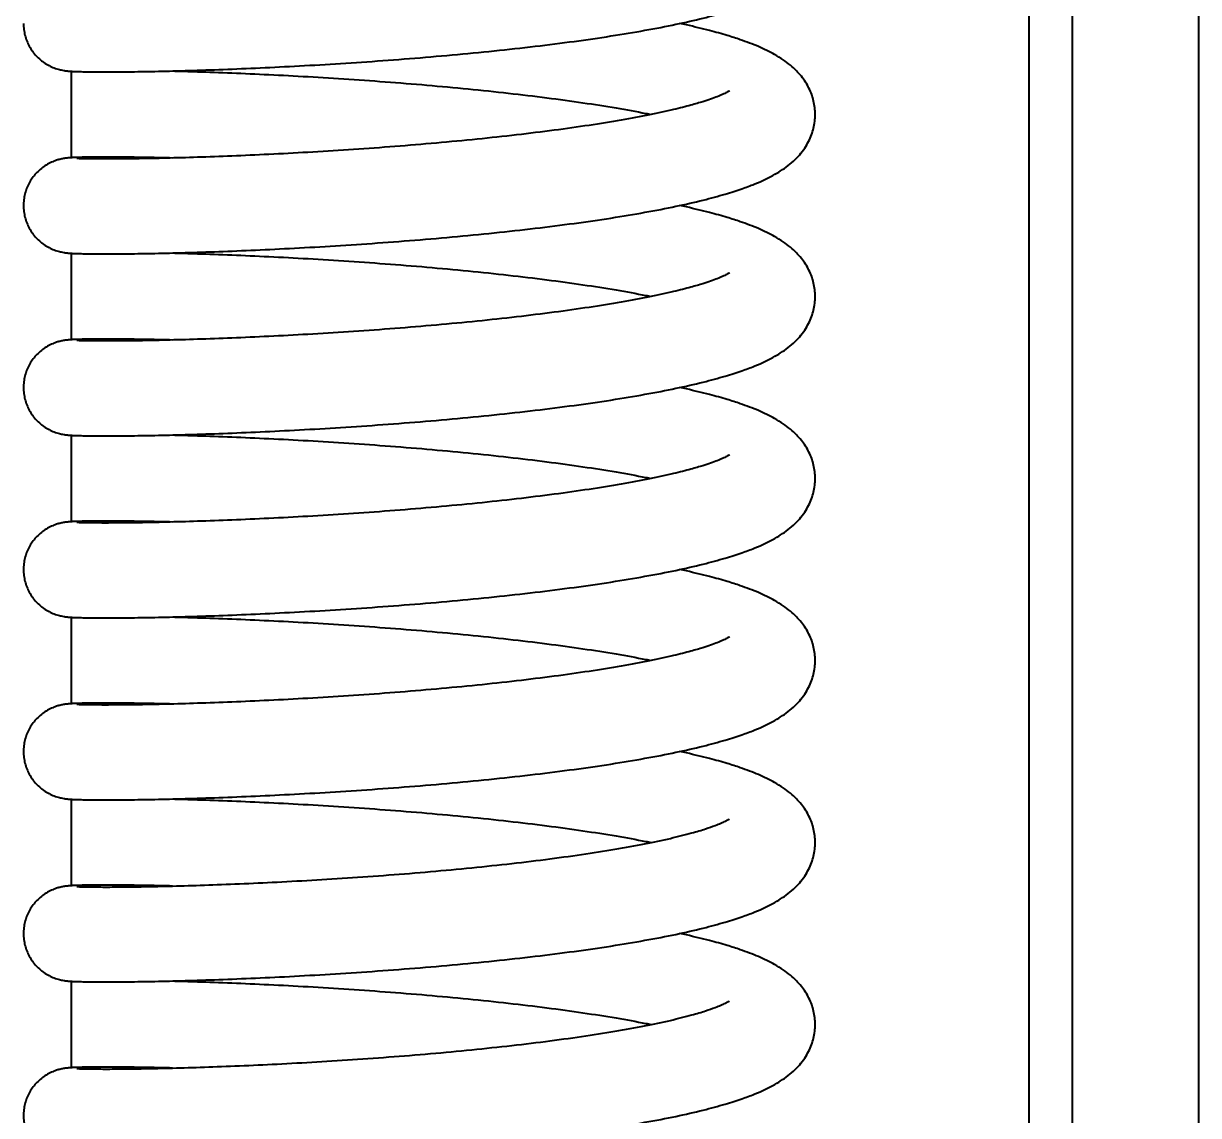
# Model space of a CAD drawing. Header units: millimetres. Extents: x 30271 to 35001, y 5679 to 9007.
# Drawn here: x 33711.8 to 33846.8, y 8006.6 to 8132 of the extents above; entities that cross this region are included whole.
import ezdxf

# ---------------------------------------------------------------- set-up
doc = ezdxf.new("R2010")
doc.units = ezdxf.units.MM
doc.linetypes.add('K5LT_BASIC', pattern=[0])

msp = doc.modelspace()

# ---------------------------------------------------------------- linework, layer by layer
at = {"color": 5, "linetype": 'K5LT_BASIC', "lineweight": 40, "ltscale": 0.5}
for p, q in [((33827.311, 8258.577), (33827.311, 7812.278)), ((33832.311, 8258.577), (33832.311, 7812.278)), ((33846.811, 8258.577), (33846.811, 7557.193)), ((33717.311, 8126.544), (33717.311, 8116.608)), ((33717.311, 8105.634), (33717.311, 8095.698)), ((33717.311, 8084.724), (33717.311, 8074.788)), ((33717.311, 8063.814), (33717.311, 8053.877)), ((33717.311, 8042.903), (33717.311, 8032.967)), ((33717.311, 8021.993), (33717.311, 8012.057))]:
    msp.add_line(p, q, dxfattribs=at)
for points, knots in [([(33711.841, 8132.031), (33711.841, 8131.919), (33711.848, 8131.693), (33711.891, 8131.241), (33711.997, 8130.682), (33712.206, 8130.033), (33712.495, 8129.416), (33712.858, 8128.839), (33713.29, 8128.313), (33713.784, 8127.844), (33714.332, 8127.44), (33714.926, 8127.106), (33715.562, 8126.847), (33715.978, 8126.735), (33716.271, 8126.67), (33716.463, 8126.634), (33716.652, 8126.607), (33716.792, 8126.589), (33716.912, 8126.576), (33717.017, 8126.566), (33717.125, 8126.557), (33717.23, 8126.55), (33717.349, 8126.542), (33717.477, 8126.535), (33717.622, 8126.527), (33717.823, 8126.519), (33718.091, 8126.509), (33718.565, 8126.496), (33719.39, 8126.48), (33720.878, 8126.468), (33723.123, 8126.475), (33726.037, 8126.513), (33729.415, 8126.586), (33733.205, 8126.699), (33737.35, 8126.858), (33741.788, 8127.064), (33746.452, 8127.321), (33751.271, 8127.631), (33756.17, 8127.995), (33761.078, 8128.412), (33765.919, 8128.882), (33770.623, 8129.403), (33775.122, 8129.972), (33779.353, 8130.585), (33783.26, 8131.237), (33786.797, 8131.923), (33789.86, 8132.622), (33792.356, 8133.297), (33794.27, 8133.908), (33795.674, 8134.432), (33796.769, 8134.901), (33797.705, 8135.357), (33798.598, 8135.862), (33799.458, 8136.435), (33800.263, 8137.088), (33800.976, 8137.811), (33801.562, 8138.569), (33802.021, 8139.337), (33802.366, 8140.115), (33802.608, 8140.902), (33802.75, 8141.694), (33802.782, 8142.224), (33802.781, 8142.487)], [0, 0, 0, 0, 0.1550048, 0.3136308, 0.6271879, 0.9408378, 1.2546504, 1.5687281, 1.8832435, 2.198542, 2.5154382, 2.8361973, 3.16823, 3.5372502, 3.5957339, 3.8539141, 4.0759055, 4.2978969, 4.4965531, 4.7083259, 4.9200987, 5.1751686, 5.4031045, 5.7188875, 6.0346706, 6.3501724, 6.981176, 7.610738, 8.869862, 10.7555218, 13.0830505, 15.3992471, 17.7027667, 19.9985619, 22.2887439, 24.5741607, 26.8549573, 29.1307979, 31.4009416, 33.6642426, 35.9190599, 38.1631184, 40.3932713, 42.6051158, 44.7923608, 46.9457361, 49.0510015, 50.9525723, 52.5343585, 53.8006295, 54.7501795, 55.6997295, 56.6489139, 57.5967651, 58.5409489, 59.4010593, 60.1369512, 60.788737, 61.3843375, 61.9426273, 62.4773534, 63, 63, 63, 63]), ([(33802.781, 8121.576), (33802.782, 8121.836), (33802.75, 8122.358), (33802.614, 8123.13), (33802.388, 8123.884), (33802.074, 8124.615), (33801.673, 8125.321), (33801.183, 8125.999), (33800.595, 8126.652), (33799.897, 8127.285), (33799.069, 8127.902), (33798.167, 8128.456), (33797.219, 8128.95), (33796.262, 8129.385), (33795.254, 8129.791), (33794.073, 8130.216), (33792.567, 8130.698), (33790.54, 8131.264), (33788.67, 8131.714), (33787.478, 8131.975), (33787.216, 8132.031)], [0, 0, 0, 0, 0.6899626, 1.3860424, 2.0976221, 2.8382955, 3.6239635, 4.4736916, 5.4139735, 6.479496, 7.7149107, 9.1291725, 10.388491, 11.6478095, 12.9052237, 14.1576778, 15.8206006, 17.8830838, 20.3231246, 21, 21, 21, 21]), ([(33728.943, 8126.579), (33729.715, 8126.559), (33731.715, 8126.503), (33735.202, 8126.381), (33739.441, 8126.199), (33743.931, 8125.967), (33748.599, 8125.684), (33753.371, 8125.35), (33758.171, 8124.963), (33762.921, 8124.526), (33767.545, 8124.04), (33771.969, 8123.509), (33776.121, 8122.939), (33779.933, 8122.338), (33782.461, 8121.876), (33783.736, 8121.619), (33783.946, 8121.576)], [0, 0, 0, 0, 0.9140994, 2.2756218, 3.6321692, 4.9837125, 6.3298944, 7.6700839, 9.0033727, 10.3285297, 11.6439141, 12.9473346, 14.2358278, 15.5053574, 16.7502132, 17, 17, 17, 17]), ([(33792.941, 8124.302), (33792.931, 8124.293), (33792.855, 8124.243), (33792.588, 8124.091), (33792.173, 8123.887), (33791.554, 8123.626), (33790.79, 8123.344), (33789.797, 8123.016), (33788.418, 8122.612), (33786.412, 8122.102), (33783.755, 8121.522), (33780.508, 8120.914), (33776.84, 8120.321), (33772.812, 8119.753), (33768.492, 8119.221), (33763.948, 8118.73), (33759.257, 8118.285), (33754.493, 8117.889), (33749.735, 8117.544), (33745.054, 8117.25), (33740.534, 8117.007), (33736.242, 8116.813), (33732.249, 8116.665), (33728.62, 8116.561), (33725.413, 8116.496), (33722.684, 8116.464), (33720.488, 8116.461), (33719.05, 8116.478), (33718.362, 8116.497), (33718.118, 8116.508), (33718.032, 8116.513), (33717.989, 8116.515), (33717.978, 8116.516), (33717.978, 8116.516)], [0, 0, 0, 0, 0.6033806, 1.0637863, 1.7008464, 2.337546, 2.9742456, 3.6109452, 4.4599826, 5.5215982, 6.8143026, 8.157865, 9.5389116, 10.9481864, 12.3793259, 13.8276698, 15.2898203, 16.7632484, 18.246049, 19.735651, 21.2332462, 22.7369327, 24.2462398, 25.7610339, 27.2816598, 28.8093227, 30.3471628, 31.8878181, 32.939602, 33.3634432, 33.5751742, 33.7869052, 34, 34, 34, 34]), ([(33711.841, 8111.121), (33711.841, 8111.009), (33711.848, 8110.782), (33711.891, 8110.331), (33711.997, 8109.771), (33712.206, 8109.123), (33712.495, 8108.506), (33712.858, 8107.929), (33713.29, 8107.402), (33713.784, 8106.933), (33714.332, 8106.529), (33714.926, 8106.196), (33715.562, 8105.937), (33715.978, 8105.825), (33716.271, 8105.759), (33716.463, 8105.724), (33716.652, 8105.696), (33716.792, 8105.679), (33716.912, 8105.666), (33717.017, 8105.656), (33717.125, 8105.647), (33717.23, 8105.639), (33717.349, 8105.632), (33717.477, 8105.624), (33717.622, 8105.617), (33717.823, 8105.608), (33718.091, 8105.599), (33718.565, 8105.586), (33719.39, 8105.57), (33720.878, 8105.558), (33723.123, 8105.565), (33726.037, 8105.602), (33729.415, 8105.675), (33733.205, 8105.789), (33737.35, 8105.947), (33741.788, 8106.154), (33746.452, 8106.411), (33751.271, 8106.721), (33756.17, 8107.084), (33761.078, 8107.502), (33765.919, 8107.972), (33770.623, 8108.492), (33775.122, 8109.061), (33779.353, 8109.674), (33783.26, 8110.327), (33786.797, 8111.013), (33789.86, 8111.712), (33792.356, 8112.386), (33794.27, 8112.998), (33795.674, 8113.522), (33796.769, 8113.991), (33797.705, 8114.447), (33798.598, 8114.952), (33799.458, 8115.525), (33800.263, 8116.178), (33800.976, 8116.901), (33801.562, 8117.658), (33802.021, 8118.426), (33802.366, 8119.205), (33802.608, 8119.992), (33802.75, 8120.783), (33802.782, 8121.314), (33802.781, 8121.576)], [0, 0, 0, 0, 0.1550048, 0.3136308, 0.6271879, 0.9408378, 1.2546504, 1.5687281, 1.8832435, 2.198542, 2.5154382, 2.8361973, 3.16823, 3.5372502, 3.5957339, 3.8539141, 4.0759055, 4.2978969, 4.4965531, 4.7083259, 4.9200987, 5.1751686, 5.4031045, 5.7188875, 6.0346706, 6.3501724, 6.981176, 7.610738, 8.869862, 10.7555218, 13.0830505, 15.3992471, 17.7027667, 19.9985619, 22.2887439, 24.5741607, 26.8549573, 29.1307979, 31.4009416, 33.6642426, 35.9190599, 38.1631184, 40.3932713, 42.6051158, 44.7923608, 46.9457361, 49.0510015, 50.9525723, 52.5343585, 53.8006295, 54.7501795, 55.6997295, 56.6489139, 57.5967651, 58.5409489, 59.4010593, 60.1369512, 60.788737, 61.3843375, 61.9426273, 62.4773534, 63, 63, 63, 63]), ([(33728.943, 8116.574), (33728.508, 8116.585), (33726.936, 8116.621), (33724.46, 8116.664), (33721.818, 8116.685), (33719.712, 8116.678), (33718.478, 8116.657), (33717.813, 8116.634), (33717.527, 8116.621), (33717.338, 8116.61), (33717.201, 8116.601), (33717.069, 8116.591), (33716.945, 8116.58), (33716.823, 8116.567), (33716.696, 8116.552), (33716.541, 8116.53), (33716.304, 8116.491), (33716.022, 8116.43), (33715.714, 8116.342), (33715.39, 8116.237), (33714.895, 8116.031), (33714.306, 8115.696), (33713.754, 8115.284), (33713.262, 8114.809), (33712.833, 8114.278), (33712.474, 8113.698), (33712.19, 8113.077), (33711.986, 8112.427), (33711.867, 8111.771), (33711.841, 8111.333), (33711.841, 8111.121)], [0, 0, 0, 0, 1.5274861, 5.6364806, 9.7628735, 13.920574, 18.0384505, 19.6431788, 20.7738766, 21.3396902, 21.9053121, 22.4176579, 22.8734143, 23.250307, 23.6027008, 23.9550947, 24.35503, 24.9614733, 25.1024448, 25.3843876, 25.9482734, 26.5331013, 27.1041188, 27.66968, 28.2328203, 28.7947082, 29.3558724, 29.9165901, 30.4770325, 31, 31, 31, 31]), ([(33802.781, 8100.666), (33802.782, 8100.926), (33802.75, 8101.448), (33802.614, 8102.22), (33802.388, 8102.974), (33802.074, 8103.705), (33801.673, 8104.41), (33801.183, 8105.088), (33800.595, 8105.742), (33799.897, 8106.375), (33799.069, 8106.991), (33798.167, 8107.545), (33797.219, 8108.04), (33796.262, 8108.475), (33795.254, 8108.881), (33794.073, 8109.306), (33792.567, 8109.788), (33790.54, 8110.353), (33788.67, 8110.803), (33787.478, 8111.065), (33787.216, 8111.121)], [0, 0, 0, 0, 0.6899626, 1.3860424, 2.0976221, 2.8382955, 3.6239635, 4.4736916, 5.4139735, 6.479496, 7.7149107, 9.1291725, 10.388491, 11.6478095, 12.9052237, 14.1576778, 15.8206006, 17.8830838, 20.3231246, 21, 21, 21, 21]), ([(33728.943, 8105.668), (33729.715, 8105.649), (33731.715, 8105.593), (33735.202, 8105.471), (33739.441, 8105.288), (33743.931, 8105.057), (33748.599, 8104.774), (33753.371, 8104.439), (33758.171, 8104.053), (33762.921, 8103.615), (33767.545, 8103.129), (33771.969, 8102.599), (33776.121, 8102.029), (33779.933, 8101.428), (33782.461, 8100.965), (33783.736, 8100.709), (33783.946, 8100.666)], [0, 0, 0, 0, 0.9140994, 2.2756218, 3.6321692, 4.9837125, 6.3298944, 7.6700839, 9.0033727, 10.3285297, 11.6439141, 12.9473346, 14.2358278, 15.5053574, 16.7502132, 17, 17, 17, 17]), ([(33792.941, 8103.392), (33792.931, 8103.383), (33792.855, 8103.332), (33792.588, 8103.18), (33792.173, 8102.977), (33791.554, 8102.716), (33790.79, 8102.433), (33789.797, 8102.105), (33788.418, 8101.702), (33786.412, 8101.191), (33783.755, 8100.611), (33780.508, 8100.004), (33776.84, 8099.41), (33772.812, 8098.843), (33768.492, 8098.311), (33763.948, 8097.819), (33759.257, 8097.374), (33754.493, 8096.978), (33749.735, 8096.633), (33745.054, 8096.339), (33740.534, 8096.097), (33736.242, 8095.903), (33732.249, 8095.755), (33728.62, 8095.651), (33725.413, 8095.585), (33722.684, 8095.554), (33720.488, 8095.551), (33719.05, 8095.567), (33718.362, 8095.587), (33718.118, 8095.598), (33718.032, 8095.602), (33717.989, 8095.605), (33717.978, 8095.606), (33717.978, 8095.606)], [0, 0, 0, 0, 0.6033806, 1.0637863, 1.7008464, 2.337546, 2.9742456, 3.6109452, 4.4599826, 5.5215982, 6.8143026, 8.157865, 9.5389116, 10.9481864, 12.3793259, 13.8276698, 15.2898203, 16.7632484, 18.246049, 19.735651, 21.2332462, 22.7369327, 24.2462398, 25.7610339, 27.2816598, 28.8093227, 30.3471628, 31.8878181, 32.939602, 33.3634432, 33.5751742, 33.7869052, 34, 34, 34, 34]), ([(33711.841, 8090.211), (33711.841, 8090.099), (33711.848, 8089.872), (33711.891, 8089.42), (33711.997, 8088.861), (33712.206, 8088.213), (33712.495, 8087.595), (33712.858, 8087.019), (33713.29, 8086.492), (33713.784, 8086.023), (33714.332, 8085.619), (33714.926, 8085.286), (33715.562, 8085.026), (33715.978, 8084.914), (33716.271, 8084.849), (33716.463, 8084.814), (33716.652, 8084.786), (33716.792, 8084.769), (33716.912, 8084.756), (33717.017, 8084.746), (33717.125, 8084.737), (33717.23, 8084.729), (33717.349, 8084.721), (33717.477, 8084.714), (33717.622, 8084.707), (33717.823, 8084.698), (33718.091, 8084.689), (33718.565, 8084.675), (33719.39, 8084.66), (33720.878, 8084.648), (33723.123, 8084.654), (33726.037, 8084.692), (33729.415, 8084.765), (33733.205, 8084.879), (33737.35, 8085.037), (33741.788, 8085.243), (33746.452, 8085.501), (33751.271, 8085.81), (33756.17, 8086.174), (33761.078, 8086.591), (33765.919, 8087.061), (33770.623, 8087.582), (33775.122, 8088.151), (33779.353, 8088.764), (33783.26, 8089.416), (33786.797, 8090.103), (33789.86, 8090.801), (33792.356, 8091.476), (33794.27, 8092.088), (33795.674, 8092.611), (33796.769, 8093.08), (33797.705, 8093.537), (33798.598, 8094.041), (33799.458, 8094.615), (33800.263, 8095.268), (33800.976, 8095.991), (33801.562, 8096.748), (33802.021, 8097.516), (33802.366, 8098.295), (33802.608, 8099.082), (33802.75, 8099.873), (33802.782, 8100.404), (33802.781, 8100.666)], [0, 0, 0, 0, 0.1550048, 0.3136308, 0.6271879, 0.9408378, 1.2546504, 1.5687281, 1.8832435, 2.198542, 2.5154382, 2.8361973, 3.16823, 3.5372502, 3.5957339, 3.8539141, 4.0759055, 4.2978969, 4.4965531, 4.7083259, 4.9200987, 5.1751686, 5.4031045, 5.7188875, 6.0346706, 6.3501724, 6.981176, 7.610738, 8.869862, 10.7555218, 13.0830505, 15.3992471, 17.7027667, 19.9985619, 22.2887439, 24.5741607, 26.8549573, 29.1307979, 31.4009416, 33.6642426, 35.9190599, 38.1631184, 40.3932713, 42.6051158, 44.7923608, 46.9457361, 49.0510015, 50.9525723, 52.5343585, 53.8006295, 54.7501795, 55.6997295, 56.6489139, 57.5967651, 58.5409489, 59.4010593, 60.1369512, 60.788737, 61.3843375, 61.9426273, 62.4773534, 63, 63, 63, 63]), ([(33728.943, 8095.664), (33728.508, 8095.674), (33726.936, 8095.711), (33724.46, 8095.753), (33721.818, 8095.774), (33719.712, 8095.768), (33718.478, 8095.746), (33717.813, 8095.724), (33717.527, 8095.711), (33717.338, 8095.7), (33717.201, 8095.691), (33717.069, 8095.681), (33716.945, 8095.669), (33716.823, 8095.657), (33716.696, 8095.642), (33716.541, 8095.62), (33716.304, 8095.58), (33716.022, 8095.52), (33715.714, 8095.432), (33715.39, 8095.327), (33714.895, 8095.121), (33714.306, 8094.786), (33713.754, 8094.374), (33713.262, 8093.899), (33712.833, 8093.368), (33712.474, 8092.787), (33712.19, 8092.167), (33711.986, 8091.517), (33711.867, 8090.861), (33711.841, 8090.422), (33711.841, 8090.211)], [0, 0, 0, 0, 1.5274861, 5.6364806, 9.7628735, 13.920574, 18.0384505, 19.6431788, 20.7738766, 21.3396902, 21.9053121, 22.4176579, 22.8734143, 23.250307, 23.6027008, 23.9550947, 24.35503, 24.9614733, 25.1024448, 25.3843876, 25.9482734, 26.5331013, 27.1041188, 27.66968, 28.2328203, 28.7947082, 29.3558724, 29.9165901, 30.4770325, 31, 31, 31, 31]), ([(33802.781, 8079.756), (33802.782, 8080.016), (33802.75, 8080.538), (33802.614, 8081.31), (33802.388, 8082.064), (33802.074, 8082.795), (33801.673, 8083.5), (33801.183, 8084.178), (33800.595, 8084.831), (33799.897, 8085.465), (33799.069, 8086.081), (33798.167, 8086.635), (33797.219, 8087.13), (33796.262, 8087.565), (33795.254, 8087.97), (33794.073, 8088.396), (33792.567, 8088.877), (33790.54, 8089.443), (33788.67, 8089.893), (33787.478, 8090.155), (33787.216, 8090.211)], [0, 0, 0, 0, 0.6899626, 1.3860424, 2.0976221, 2.8382955, 3.6239635, 4.4736916, 5.4139735, 6.479496, 7.7149107, 9.1291725, 10.388491, 11.6478095, 12.9052237, 14.1576778, 15.8206006, 17.8830838, 20.3231246, 21, 21, 21, 21]), ([(33728.943, 8084.758), (33729.715, 8084.739), (33731.715, 8084.682), (33735.202, 8084.561), (33739.441, 8084.378), (33743.931, 8084.146), (33748.599, 8083.864), (33753.371, 8083.529), (33758.171, 8083.143), (33762.921, 8082.705), (33767.545, 8082.219), (33771.969, 8081.689), (33776.121, 8081.119), (33779.933, 8080.517), (33782.461, 8080.055), (33783.736, 8079.799), (33783.946, 8079.756)], [0, 0, 0, 0, 0.9140994, 2.2756218, 3.6321692, 4.9837125, 6.3298944, 7.6700839, 9.0033727, 10.3285297, 11.6439141, 12.9473346, 14.2358278, 15.5053574, 16.7502132, 17, 17, 17, 17]), ([(33792.941, 8082.481), (33792.931, 8082.473), (33792.855, 8082.422), (33792.588, 8082.27), (33792.173, 8082.067), (33791.554, 8081.806), (33790.79, 8081.523), (33789.797, 8081.195), (33788.418, 8080.792), (33786.412, 8080.281), (33783.755, 8079.701), (33780.508, 8079.094), (33776.84, 8078.5), (33772.812, 8077.933), (33768.492, 8077.4), (33763.948, 8076.909), (33759.257, 8076.464), (33754.493, 8076.068), (33749.735, 8075.723), (33745.054, 8075.429), (33740.534, 8075.186), (33736.242, 8074.992), (33732.249, 8074.845), (33728.62, 8074.741), (33725.413, 8074.675), (33722.684, 8074.643), (33720.488, 8074.64), (33719.05, 8074.657), (33718.362, 8074.677), (33718.118, 8074.687), (33718.032, 8074.692), (33717.989, 8074.695), (33717.978, 8074.696), (33717.978, 8074.696)], [0, 0, 0, 0, 0.6033806, 1.0637863, 1.7008464, 2.337546, 2.9742456, 3.6109452, 4.4599826, 5.5215982, 6.8143026, 8.157865, 9.5389116, 10.9481864, 12.3793259, 13.8276698, 15.2898203, 16.7632484, 18.246049, 19.735651, 21.2332462, 22.7369327, 24.2462398, 25.7610339, 27.2816598, 28.8093227, 30.3471628, 31.8878181, 32.939602, 33.3634432, 33.5751742, 33.7869052, 34, 34, 34, 34]), ([(33711.841, 8069.301), (33711.841, 8069.189), (33711.848, 8068.962), (33711.891, 8068.51), (33711.997, 8067.951), (33712.206, 8067.302), (33712.495, 8066.685), (33712.858, 8066.108), (33713.29, 8065.582), (33713.784, 8065.113), (33714.332, 8064.709), (33714.926, 8064.375), (33715.562, 8064.116), (33715.978, 8064.004), (33716.271, 8063.939), (33716.463, 8063.904), (33716.652, 8063.876), (33716.792, 8063.858), (33716.912, 8063.845), (33717.017, 8063.835), (33717.125, 8063.827), (33717.23, 8063.819), (33717.349, 8063.811), (33717.477, 8063.804), (33717.622, 8063.797), (33717.823, 8063.788), (33718.091, 8063.778), (33718.565, 8063.765), (33719.39, 8063.749), (33720.878, 8063.737), (33723.123, 8063.744), (33726.037, 8063.782), (33729.415, 8063.855), (33733.205, 8063.968), (33737.35, 8064.127), (33741.788, 8064.333), (33746.452, 8064.59), (33751.271, 8064.9), (33756.17, 8065.264), (33761.078, 8065.681), (33765.919, 8066.151), (33770.623, 8066.672), (33775.122, 8067.241), (33779.353, 8067.854), (33783.26, 8068.506), (33786.797, 8069.192), (33789.86, 8069.891), (33792.356, 8070.566), (33794.27, 8071.177), (33795.674, 8071.701), (33796.769, 8072.17), (33797.705, 8072.626), (33798.598, 8073.131), (33799.458, 8073.705), (33800.263, 8074.358), (33800.976, 8075.08), (33801.562, 8075.838), (33802.021, 8076.606), (33802.366, 8077.385), (33802.608, 8078.171), (33802.75, 8078.963), (33802.782, 8079.493), (33802.781, 8079.756)], [0, 0, 0, 0, 0.1550048, 0.3136308, 0.6271879, 0.9408378, 1.2546504, 1.5687281, 1.8832435, 2.198542, 2.5154382, 2.8361973, 3.16823, 3.5372502, 3.5957339, 3.8539141, 4.0759055, 4.2978969, 4.4965531, 4.7083259, 4.9200987, 5.1751686, 5.4031045, 5.7188875, 6.0346706, 6.3501724, 6.981176, 7.610738, 8.869862, 10.7555218, 13.0830505, 15.3992471, 17.7027667, 19.9985619, 22.2887439, 24.5741607, 26.8549573, 29.1307979, 31.4009416, 33.6642426, 35.9190599, 38.1631184, 40.3932713, 42.6051158, 44.7923608, 46.9457361, 49.0510015, 50.9525723, 52.5343585, 53.8006295, 54.7501795, 55.6997295, 56.6489139, 57.5967651, 58.5409489, 59.4010593, 60.1369512, 60.788737, 61.3843375, 61.9426273, 62.4773534, 63, 63, 63, 63]), ([(33728.943, 8074.753), (33728.508, 8074.764), (33726.936, 8074.801), (33724.46, 8074.843), (33721.818, 8074.864), (33719.712, 8074.858), (33718.478, 8074.836), (33717.813, 8074.813), (33717.527, 8074.8), (33717.338, 8074.789), (33717.201, 8074.78), (33717.069, 8074.77), (33716.945, 8074.759), (33716.823, 8074.746), (33716.696, 8074.731), (33716.541, 8074.71), (33716.304, 8074.67), (33716.022, 8074.609), (33715.714, 8074.522), (33715.39, 8074.416), (33714.895, 8074.21), (33714.306, 8073.876), (33713.754, 8073.464), (33713.262, 8072.989), (33712.833, 8072.457), (33712.474, 8071.877), (33712.19, 8071.257), (33711.986, 8070.606), (33711.867, 8069.95), (33711.841, 8069.512), (33711.841, 8069.301)], [0, 0, 0, 0, 1.5274861, 5.6364806, 9.7628735, 13.920574, 18.0384505, 19.6431788, 20.7738766, 21.3396902, 21.9053121, 22.4176579, 22.8734143, 23.250307, 23.6027008, 23.9550947, 24.35503, 24.9614733, 25.1024448, 25.3843876, 25.9482734, 26.5331013, 27.1041188, 27.66968, 28.2328203, 28.7947082, 29.3558724, 29.9165901, 30.4770325, 31, 31, 31, 31]), ([(33802.781, 8058.845), (33802.782, 8059.106), (33802.75, 8059.628), (33802.614, 8060.4), (33802.388, 8061.153), (33802.074, 8061.884), (33801.673, 8062.59), (33801.183, 8063.268), (33800.595, 8063.921), (33799.897, 8064.554), (33799.069, 8065.171), (33798.167, 8065.725), (33797.219, 8066.22), (33796.262, 8066.655), (33795.254, 8067.06), (33794.073, 8067.485), (33792.567, 8067.967), (33790.54, 8068.533), (33788.67, 8068.983), (33787.478, 8069.244), (33787.216, 8069.301)], [0, 0, 0, 0, 0.6899626, 1.3860424, 2.0976221, 2.8382955, 3.6239635, 4.4736916, 5.4139735, 6.479496, 7.7149107, 9.1291725, 10.388491, 11.6478095, 12.9052237, 14.1576778, 15.8206006, 17.8830838, 20.3231246, 21, 21, 21, 21]), ([(33728.943, 8063.848), (33729.715, 8063.828), (33731.715, 8063.772), (33735.202, 8063.65), (33739.441, 8063.468), (33743.931, 8063.236), (33748.599, 8062.954), (33753.371, 8062.619), (33758.171, 8062.232), (33762.921, 8061.795), (33767.545, 8061.309), (33771.969, 8060.778), (33776.121, 8060.209), (33779.933, 8059.607), (33782.461, 8059.145), (33783.736, 8058.888), (33783.946, 8058.845)], [0, 0, 0, 0, 0.9140994, 2.2756218, 3.6321692, 4.9837125, 6.3298944, 7.6700839, 9.0033727, 10.3285297, 11.6439141, 12.9473346, 14.2358278, 15.5053574, 16.7502132, 17, 17, 17, 17]), ([(33792.941, 8061.571), (33792.931, 8061.562), (33792.855, 8061.512), (33792.588, 8061.36), (33792.173, 8061.156), (33791.554, 8060.895), (33790.79, 8060.613), (33789.797, 8060.285), (33788.418, 8059.881), (33786.412, 8059.371), (33783.755, 8058.791), (33780.508, 8058.183), (33776.84, 8057.59), (33772.812, 8057.022), (33768.492, 8056.49), (33763.948, 8055.999), (33759.257, 8055.554), (33754.493, 8055.158), (33749.735, 8054.813), (33745.054, 8054.519), (33740.534, 8054.276), (33736.242, 8054.082), (33732.249, 8053.935), (33728.62, 8053.83), (33725.413, 8053.765), (33722.684, 8053.733), (33720.488, 8053.73), (33719.05, 8053.747), (33718.362, 8053.766), (33718.118, 8053.777), (33718.032, 8053.782), (33717.989, 8053.784), (33717.978, 8053.785), (33717.978, 8053.785)], [0, 0, 0, 0, 0.6033806, 1.0637863, 1.7008464, 2.337546, 2.9742456, 3.6109452, 4.4599826, 5.5215982, 6.8143026, 8.157865, 9.5389116, 10.9481864, 12.3793259, 13.8276698, 15.2898203, 16.7632484, 18.246049, 19.735651, 21.2332462, 22.7369327, 24.2462398, 25.7610339, 27.2816598, 28.8093227, 30.3471628, 31.8878181, 32.939602, 33.3634432, 33.5751742, 33.7869052, 34, 34, 34, 34]), ([(33711.841, 8048.39), (33711.841, 8048.278), (33711.848, 8048.052), (33711.891, 8047.6), (33711.997, 8047.04), (33712.206, 8046.392), (33712.495, 8045.775), (33712.858, 8045.198), (33713.29, 8044.671), (33713.784, 8044.202), (33714.332, 8043.798), (33714.926, 8043.465), (33715.562, 8043.206), (33715.978, 8043.094), (33716.271, 8043.029), (33716.463, 8042.993), (33716.652, 8042.965), (33716.792, 8042.948), (33716.912, 8042.935), (33717.017, 8042.925), (33717.125, 8042.916), (33717.23, 8042.909), (33717.349, 8042.901), (33717.477, 8042.893), (33717.622, 8042.886), (33717.823, 8042.878), (33718.091, 8042.868), (33718.565, 8042.855), (33719.39, 8042.839), (33720.878, 8042.827), (33723.123, 8042.834), (33726.037, 8042.871), (33729.415, 8042.945), (33733.205, 8043.058), (33737.35, 8043.216), (33741.788, 8043.423), (33746.452, 8043.68), (33751.271, 8043.99), (33756.17, 8044.353), (33761.078, 8044.771), (33765.919, 8045.241), (33770.623, 8045.762), (33775.122, 8046.33), (33779.353, 8046.943), (33783.26, 8047.596), (33786.797, 8048.282), (33789.86, 8048.981), (33792.356, 8049.655), (33794.27, 8050.267), (33795.674, 8050.791), (33796.769, 8051.26), (33797.705, 8051.716), (33798.598, 8052.221), (33799.458, 8052.794), (33800.263, 8053.447), (33800.976, 8054.17), (33801.562, 8054.928), (33802.021, 8055.696), (33802.366, 8056.474), (33802.608, 8057.261), (33802.75, 8058.053), (33802.782, 8058.583), (33802.781, 8058.845)], [0, 0, 0, 0, 0.1550048, 0.3136308, 0.6271879, 0.9408378, 1.2546504, 1.5687281, 1.8832435, 2.198542, 2.5154382, 2.8361973, 3.16823, 3.5372502, 3.5957339, 3.8539141, 4.0759055, 4.2978969, 4.4965531, 4.7083259, 4.9200987, 5.1751686, 5.4031045, 5.7188875, 6.0346706, 6.3501724, 6.981176, 7.610738, 8.869862, 10.7555218, 13.0830505, 15.3992471, 17.7027667, 19.9985619, 22.2887439, 24.5741607, 26.8549573, 29.1307979, 31.4009416, 33.6642426, 35.9190599, 38.1631184, 40.3932713, 42.6051158, 44.7923608, 46.9457361, 49.0510015, 50.9525723, 52.5343585, 53.8006295, 54.7501795, 55.6997295, 56.6489139, 57.5967651, 58.5409489, 59.4010593, 60.1369512, 60.788737, 61.3843375, 61.9426273, 62.4773534, 63, 63, 63, 63]), ([(33711.841, 8048.39), (33711.841, 8048.278), (33711.848, 8048.052), (33711.891, 8047.6), (33711.997, 8047.04), (33712.206, 8046.392), (33712.495, 8045.775), (33712.858, 8045.198), (33713.29, 8044.671), (33713.784, 8044.202), (33714.332, 8043.798), (33714.926, 8043.465), (33715.562, 8043.206), (33715.978, 8043.094), (33716.271, 8043.029), (33716.463, 8042.993), (33716.652, 8042.965), (33716.792, 8042.948), (33716.912, 8042.935), (33717.017, 8042.925), (33717.125, 8042.916), (33717.23, 8042.909), (33717.349, 8042.901), (33717.477, 8042.893), (33717.622, 8042.886), (33717.823, 8042.878), (33718.091, 8042.868), (33718.565, 8042.855), (33719.39, 8042.839), (33720.878, 8042.827), (33723.123, 8042.834), (33726.037, 8042.871), (33729.415, 8042.945), (33733.205, 8043.058), (33737.35, 8043.216), (33741.788, 8043.423), (33746.452, 8043.68), (33751.271, 8043.99), (33756.17, 8044.353), (33761.078, 8044.771), (33765.919, 8045.241), (33770.623, 8045.762), (33775.122, 8046.33), (33779.353, 8046.943), (33783.26, 8047.596), (33786.797, 8048.282), (33789.86, 8048.981), (33792.356, 8049.655), (33794.27, 8050.267), (33795.674, 8050.791), (33796.769, 8051.26), (33797.705, 8051.716), (33798.598, 8052.221), (33799.458, 8052.794), (33800.263, 8053.447), (33800.976, 8054.17), (33801.562, 8054.928), (33802.021, 8055.696), (33802.366, 8056.474), (33802.608, 8057.261), (33802.75, 8058.053), (33802.782, 8058.583), (33802.781, 8058.845)], [0, 0, 0, 0, 0.1550048, 0.3136308, 0.6271879, 0.9408378, 1.2546504, 1.5687281, 1.8832435, 2.198542, 2.5154382, 2.8361973, 3.16823, 3.5372502, 3.5957339, 3.8539141, 4.0759055, 4.2978969, 4.4965531, 4.7083259, 4.9200987, 5.1751686, 5.4031045, 5.7188875, 6.0346706, 6.3501724, 6.981176, 7.610738, 8.869862, 10.7555218, 13.0830505, 15.3992471, 17.7027667, 19.9985619, 22.2887439, 24.5741607, 26.8549573, 29.1307979, 31.4009416, 33.6642426, 35.9190599, 38.1631184, 40.3932713, 42.6051158, 44.7923608, 46.9457361, 49.0510015, 50.9525723, 52.5343585, 53.8006295, 54.7501795, 55.6997295, 56.6489139, 57.5967651, 58.5409489, 59.4010593, 60.1369512, 60.788737, 61.3843375, 61.9426273, 62.4773534, 63, 63, 63, 63]), ([(33728.943, 8053.843), (33728.508, 8053.854), (33726.936, 8053.89), (33724.46, 8053.933), (33721.818, 8053.954), (33719.712, 8053.948), (33718.478, 8053.926), (33717.813, 8053.903), (33717.527, 8053.89), (33717.338, 8053.879), (33717.201, 8053.87), (33717.069, 8053.86), (33716.945, 8053.849), (33716.823, 8053.836), (33716.696, 8053.821), (33716.541, 8053.799), (33716.304, 8053.76), (33716.022, 8053.699), (33715.714, 8053.611), (33715.39, 8053.506), (33714.895, 8053.3), (33714.306, 8052.966), (33713.754, 8052.553), (33713.262, 8052.078), (33712.833, 8051.547), (33712.474, 8050.967), (33712.19, 8050.347), (33711.986, 8049.696), (33711.867, 8049.04), (33711.841, 8048.602), (33711.841, 8048.39)], [0, 0, 0, 0, 1.5274861, 5.6364806, 9.7628735, 13.920574, 18.0384505, 19.6431788, 20.7738766, 21.3396902, 21.9053121, 22.4176579, 22.8734143, 23.250307, 23.6027008, 23.9550947, 24.35503, 24.9614733, 25.1024448, 25.3843876, 25.9482734, 26.5331013, 27.1041188, 27.66968, 28.2328203, 28.7947082, 29.3558724, 29.9165901, 30.4770325, 31, 31, 31, 31]), ([(33802.781, 8037.935), (33802.782, 8038.195), (33802.75, 8038.717), (33802.614, 8039.489), (33802.388, 8040.243), (33802.074, 8040.974), (33801.673, 8041.679), (33801.183, 8042.358), (33800.595, 8043.011), (33799.897, 8043.644), (33799.069, 8044.26), (33798.167, 8044.815), (33797.219, 8045.309), (33796.262, 8045.744), (33795.254, 8046.15), (33794.073, 8046.575), (33792.567, 8047.057), (33790.54, 8047.622), (33788.67, 8048.072), (33787.478, 8048.334), (33787.216, 8048.39)], [0, 0, 0, 0, 0.6899626, 1.3860424, 2.0976221, 2.8382955, 3.6239635, 4.4736916, 5.4139735, 6.479496, 7.7149107, 9.1291725, 10.388491, 11.6478095, 12.9052237, 14.1576778, 15.8206006, 17.8830838, 20.3231246, 21, 21, 21, 21]), ([(33728.943, 8042.938), (33729.715, 8042.918), (33731.715, 8042.862), (33735.202, 8042.74), (33739.441, 8042.558), (33743.931, 8042.326), (33748.599, 8042.043), (33753.371, 8041.709), (33758.171, 8041.322), (33762.921, 8040.885), (33767.545, 8040.399), (33771.969, 8039.868), (33776.121, 8039.298), (33779.933, 8038.697), (33782.461, 8038.234), (33783.736, 8037.978), (33783.946, 8037.935)], [0, 0, 0, 0, 0.9140994, 2.2756218, 3.6321692, 4.9837125, 6.3298944, 7.6700839, 9.0033727, 10.3285297, 11.6439141, 12.9473346, 14.2358278, 15.5053574, 16.7502132, 17, 17, 17, 17]), ([(33717.978, 8032.875), (33717.978, 8032.875), (33717.989, 8032.874), (33718.032, 8032.871), (33718.096, 8032.868), (33718.179, 8032.864), (33718.312, 8032.859), (33718.558, 8032.851), (33719.084, 8032.838), (33720.139, 8032.823), (33721.952, 8032.819), (33724.529, 8032.841), (33727.615, 8032.896), (33731.14, 8032.989), (33735.048, 8033.124), (33739.277, 8033.305), (33743.758, 8033.535), (33748.421, 8033.816), (33753.191, 8034.148), (33757.989, 8034.533), (33762.743, 8034.968), (33767.373, 8035.452), (33771.806, 8035.981), (33775.97, 8036.55), (33779.796, 8037.15), (33783.22, 8037.773), (33786.184, 8038.404), (33788.492, 8038.986), (33790.159, 8039.485), (33791.241, 8039.863), (33791.984, 8040.163), (33792.497, 8040.401), (33792.836, 8040.588), (33792.93, 8040.651), (33792.941, 8040.661)], [0, 0, 0, 0, 0.2187403, 0.4373084, 0.6557973, 0.8742862, 1.0926281, 1.529459, 2.184585, 3.2765418, 4.8526223, 6.4402638, 8.0154972, 9.5827697, 11.1437684, 12.699056, 14.248616, 15.7920513, 17.3272282, 18.8559591, 20.3754279, 21.883772, 23.3785106, 24.856309, 26.3125761, 27.7408204, 29.1316472, 30.4708454, 31.5017861, 32.3752493, 33.0306826, 33.6860135, 34.3413444, 35, 35, 35, 35]), ([(33711.841, 8027.48), (33711.841, 8027.368), (33711.848, 8027.141), (33711.891, 8026.689), (33711.997, 8026.13), (33712.206, 8025.482), (33712.495, 8024.864), (33712.858, 8024.288), (33713.29, 8023.761), (33713.784, 8023.292), (33714.332, 8022.888), (33714.926, 8022.555), (33715.562, 8022.296), (33715.978, 8022.183), (33716.271, 8022.118), (33716.463, 8022.083), (33716.652, 8022.055), (33716.792, 8022.038), (33716.912, 8022.025), (33717.017, 8022.015), (33717.125, 8022.006), (33717.23, 8021.998), (33717.349, 8021.991), (33717.477, 8021.983), (33717.622, 8021.976), (33717.823, 8021.967), (33718.091, 8021.958), (33718.565, 8021.944), (33719.39, 8021.929), (33720.878, 8021.917), (33723.123, 8021.924), (33726.037, 8021.961), (33729.415, 8022.034), (33733.205, 8022.148), (33737.35, 8022.306), (33741.788, 8022.512), (33746.452, 8022.77), (33751.271, 8023.08), (33756.17, 8023.443), (33761.078, 8023.86), (33765.919, 8024.33), (33770.623, 8024.851), (33775.122, 8025.42), (33779.353, 8026.033), (33783.26, 8026.686), (33786.797, 8027.372), (33789.86, 8028.07), (33792.356, 8028.745), (33794.27, 8029.357), (33795.674, 8029.88), (33796.769, 8030.35), (33797.705, 8030.806), (33798.598, 8031.31), (33799.458, 8031.884), (33800.263, 8032.537), (33800.976, 8033.26), (33801.562, 8034.017), (33802.021, 8034.785), (33802.366, 8035.564), (33802.608, 8036.351), (33802.75, 8037.142), (33802.782, 8037.673), (33802.781, 8037.935)], [0, 0, 0, 0, 0.1550048, 0.3136308, 0.6271879, 0.9408378, 1.2546504, 1.5687281, 1.8832435, 2.198542, 2.5154382, 2.8361973, 3.16823, 3.5372502, 3.5957339, 3.8539141, 4.0759055, 4.2978969, 4.4965531, 4.7083259, 4.9200987, 5.1751686, 5.4031045, 5.7188875, 6.0346706, 6.3501724, 6.981176, 7.610738, 8.869862, 10.7555218, 13.0830505, 15.3992471, 17.7027667, 19.9985619, 22.2887439, 24.5741607, 26.8549573, 29.1307979, 31.4009416, 33.6642426, 35.9190599, 38.1631184, 40.3932713, 42.6051158, 44.7923608, 46.9457361, 49.0510015, 50.9525723, 52.5343585, 53.8006295, 54.7501795, 55.6997295, 56.6489139, 57.5967651, 58.5409489, 59.4010593, 60.1369512, 60.788737, 61.3843375, 61.9426273, 62.4773534, 63, 63, 63, 63]), ([(33728.943, 8032.933), (33728.508, 8032.944), (33726.936, 8032.98), (33724.46, 8033.023), (33721.818, 8033.044), (33719.712, 8033.037), (33718.478, 8033.015), (33717.813, 8032.993), (33717.527, 8032.98), (33717.338, 8032.969), (33717.201, 8032.96), (33717.069, 8032.95), (33716.945, 8032.939), (33716.823, 8032.926), (33716.696, 8032.911), (33716.541, 8032.889), (33716.304, 8032.849), (33716.022, 8032.789), (33715.714, 8032.701), (33715.39, 8032.596), (33714.895, 8032.39), (33714.306, 8032.055), (33713.754, 8031.643), (33713.262, 8031.168), (33712.833, 8030.637), (33712.474, 8030.056), (33712.19, 8029.436), (33711.986, 8028.786), (33711.867, 8028.13), (33711.841, 8027.692), (33711.841, 8027.48)], [0, 0, 0, 0, 1.5274861, 5.6364806, 9.7628735, 13.920574, 18.0384505, 19.6431788, 20.7738766, 21.3396902, 21.9053121, 22.4176579, 22.8734143, 23.250307, 23.6027008, 23.9550947, 24.35503, 24.9614733, 25.1024448, 25.3843876, 25.9482734, 26.5331013, 27.1041188, 27.66968, 28.2328203, 28.7947082, 29.3558724, 29.9165901, 30.4770325, 31, 31, 31, 31]), ([(33802.781, 8017.025), (33802.782, 8017.285), (33802.75, 8017.807), (33802.614, 8018.579), (33802.388, 8019.333), (33802.074, 8020.064), (33801.673, 8020.769), (33801.183, 8021.447), (33800.595, 8022.1), (33799.897, 8022.734), (33799.069, 8023.35), (33798.167, 8023.904), (33797.219, 8024.399), (33796.262, 8024.834), (33795.254, 8025.239), (33794.073, 8025.665), (33792.567, 8026.146), (33790.54, 8026.712), (33788.67, 8027.162), (33787.478, 8027.424), (33787.216, 8027.48)], [0, 0, 0, 0, 0.6899626, 1.3860424, 2.0976221, 2.8382955, 3.6239635, 4.4736916, 5.4139735, 6.479496, 7.7149107, 9.1291725, 10.388491, 11.6478095, 12.9052237, 14.1576778, 15.8206006, 17.8830838, 20.3231246, 21, 21, 21, 21]), ([(33728.943, 8022.027), (33729.715, 8022.008), (33731.715, 8021.951), (33735.202, 8021.83), (33739.441, 8021.647), (33743.931, 8021.416), (33748.599, 8021.133), (33753.371, 8020.798), (33758.171, 8020.412), (33762.921, 8019.974), (33767.545, 8019.488), (33771.969, 8018.958), (33776.121, 8018.388), (33779.933, 8017.786), (33782.461, 8017.324), (33783.736, 8017.068), (33783.946, 8017.025)], [0, 0, 0, 0, 0.9140994, 2.2756218, 3.6321692, 4.9837125, 6.3298944, 7.6700839, 9.0033727, 10.3285297, 11.6439141, 12.9473346, 14.2358278, 15.5053574, 16.7502132, 17, 17, 17, 17]), ([(33717.978, 8011.965), (33717.978, 8011.965), (33717.989, 8011.964), (33718.032, 8011.961), (33718.096, 8011.958), (33718.179, 8011.954), (33718.312, 8011.949), (33718.558, 8011.94), (33719.084, 8011.927), (33720.139, 8011.913), (33721.952, 8011.909), (33724.529, 8011.931), (33727.615, 8011.986), (33731.14, 8012.079), (33735.048, 8012.214), (33739.277, 8012.395), (33743.758, 8012.625), (33748.421, 8012.905), (33753.191, 8013.238), (33757.989, 8013.622), (33762.743, 8014.058), (33767.373, 8014.542), (33771.806, 8015.071), (33775.97, 8015.64), (33779.796, 8016.24), (33783.22, 8016.863), (33786.184, 8017.493), (33788.492, 8018.076), (33790.159, 8018.574), (33791.241, 8018.953), (33791.984, 8019.252), (33792.497, 8019.49), (33792.836, 8019.678), (33792.93, 8019.741), (33792.941, 8019.751)], [0, 0, 0, 0, 0.2187403, 0.4373084, 0.6557973, 0.8742862, 1.0926281, 1.529459, 2.184585, 3.2765418, 4.8526223, 6.4402638, 8.0154972, 9.5827697, 11.1437684, 12.699056, 14.248616, 15.7920513, 17.3272282, 18.8559591, 20.3754279, 21.883772, 23.3785106, 24.856309, 26.3125761, 27.7408204, 29.1316472, 30.4708454, 31.5017861, 32.3752493, 33.0306826, 33.6860135, 34.3413444, 35, 35, 35, 35]), ([(33711.841, 8006.57), (33711.841, 8006.458), (33711.848, 8006.231), (33711.891, 8005.779), (33711.997, 8005.22), (33712.206, 8004.571), (33712.495, 8003.954), (33712.858, 8003.378), (33713.29, 8002.851), (33713.784, 8002.382), (33714.332, 8001.978), (33714.926, 8001.644), (33715.562, 8001.385), (33715.978, 8001.273), (33716.271, 8001.208), (33716.463, 8001.173), (33716.652, 8001.145), (33716.792, 8001.127), (33716.912, 8001.115), (33717.017, 8001.105), (33717.125, 8001.096), (33717.23, 8001.088), (33717.349, 8001.08), (33717.477, 8001.073), (33717.622, 8001.066), (33717.823, 8001.057), (33718.091, 8001.047), (33718.565, 8001.034), (33719.39, 8001.019), (33720.878, 8001.007), (33723.123, 8001.013), (33726.037, 8001.051), (33729.415, 8001.124), (33733.205, 8001.238), (33737.35, 8001.396), (33741.788, 8001.602), (33746.452, 8001.859), (33751.271, 8002.169), (33756.17, 8002.533), (33761.078, 8002.95), (33765.919, 8003.42), (33770.623, 8003.941), (33775.122, 8004.51), (33779.353, 8005.123), (33783.26, 8005.775), (33786.797, 8006.462), (33789.86, 8007.16), (33792.356, 8007.835), (33794.27, 8008.446), (33795.674, 8008.97), (33796.769, 8009.439), (33797.705, 8009.896), (33798.598, 8010.4), (33799.458, 8010.974), (33800.263, 8011.627), (33800.976, 8012.349), (33801.562, 8013.107), (33802.021, 8013.875), (33802.366, 8014.654), (33802.608, 8015.44), (33802.75, 8016.232), (33802.782, 8016.762), (33802.781, 8017.025)], [0, 0, 0, 0, 0.1550048, 0.3136308, 0.6271879, 0.9408378, 1.2546504, 1.5687281, 1.8832435, 2.198542, 2.5154382, 2.8361973, 3.16823, 3.5372502, 3.5957339, 3.8539141, 4.0759055, 4.2978969, 4.4965531, 4.7083259, 4.9200987, 5.1751686, 5.4031045, 5.7188875, 6.0346706, 6.3501724, 6.981176, 7.610738, 8.869862, 10.7555218, 13.0830505, 15.3992471, 17.7027667, 19.9985619, 22.2887439, 24.5741607, 26.8549573, 29.1307979, 31.4009416, 33.6642426, 35.9190599, 38.1631184, 40.3932713, 42.6051158, 44.7923608, 46.9457361, 49.0510015, 50.9525723, 52.5343585, 53.8006295, 54.7501795, 55.6997295, 56.6489139, 57.5967651, 58.5409489, 59.4010593, 60.1369512, 60.788737, 61.3843375, 61.9426273, 62.4773534, 63, 63, 63, 63]), ([(33728.943, 8012.023), (33728.508, 8012.033), (33726.936, 8012.07), (33724.46, 8012.112), (33721.818, 8012.133), (33719.712, 8012.127), (33718.478, 8012.105), (33717.813, 8012.083), (33717.527, 8012.069), (33717.338, 8012.059), (33717.201, 8012.05), (33717.069, 8012.039), (33716.945, 8012.028), (33716.823, 8012.016), (33716.696, 8012), (33716.541, 8011.979), (33716.304, 8011.939), (33716.022, 8011.879), (33715.714, 8011.791), (33715.39, 8011.685), (33714.895, 8011.48), (33714.306, 8011.145), (33713.754, 8010.733), (33713.262, 8010.258), (33712.833, 8009.726), (33712.474, 8009.146), (33712.19, 8008.526), (33711.986, 8007.876), (33711.867, 8007.22), (33711.841, 8006.781), (33711.841, 8006.57)], [0, 0, 0, 0, 1.5274861, 5.6364806, 9.7628735, 13.920574, 18.0384505, 19.6431788, 20.7738766, 21.3396902, 21.9053121, 22.4176579, 22.8734143, 23.250307, 23.6027008, 23.9550947, 24.35503, 24.9614733, 25.1024448, 25.3843876, 25.9482734, 26.5331013, 27.1041188, 27.66968, 28.2328203, 28.7947082, 29.3558724, 29.9165901, 30.4770325, 31, 31, 31, 31])]:
    msp.add_open_spline(points, degree=3, knots=knots, dxfattribs=at)

doc.saveas('drawing.dxf')
